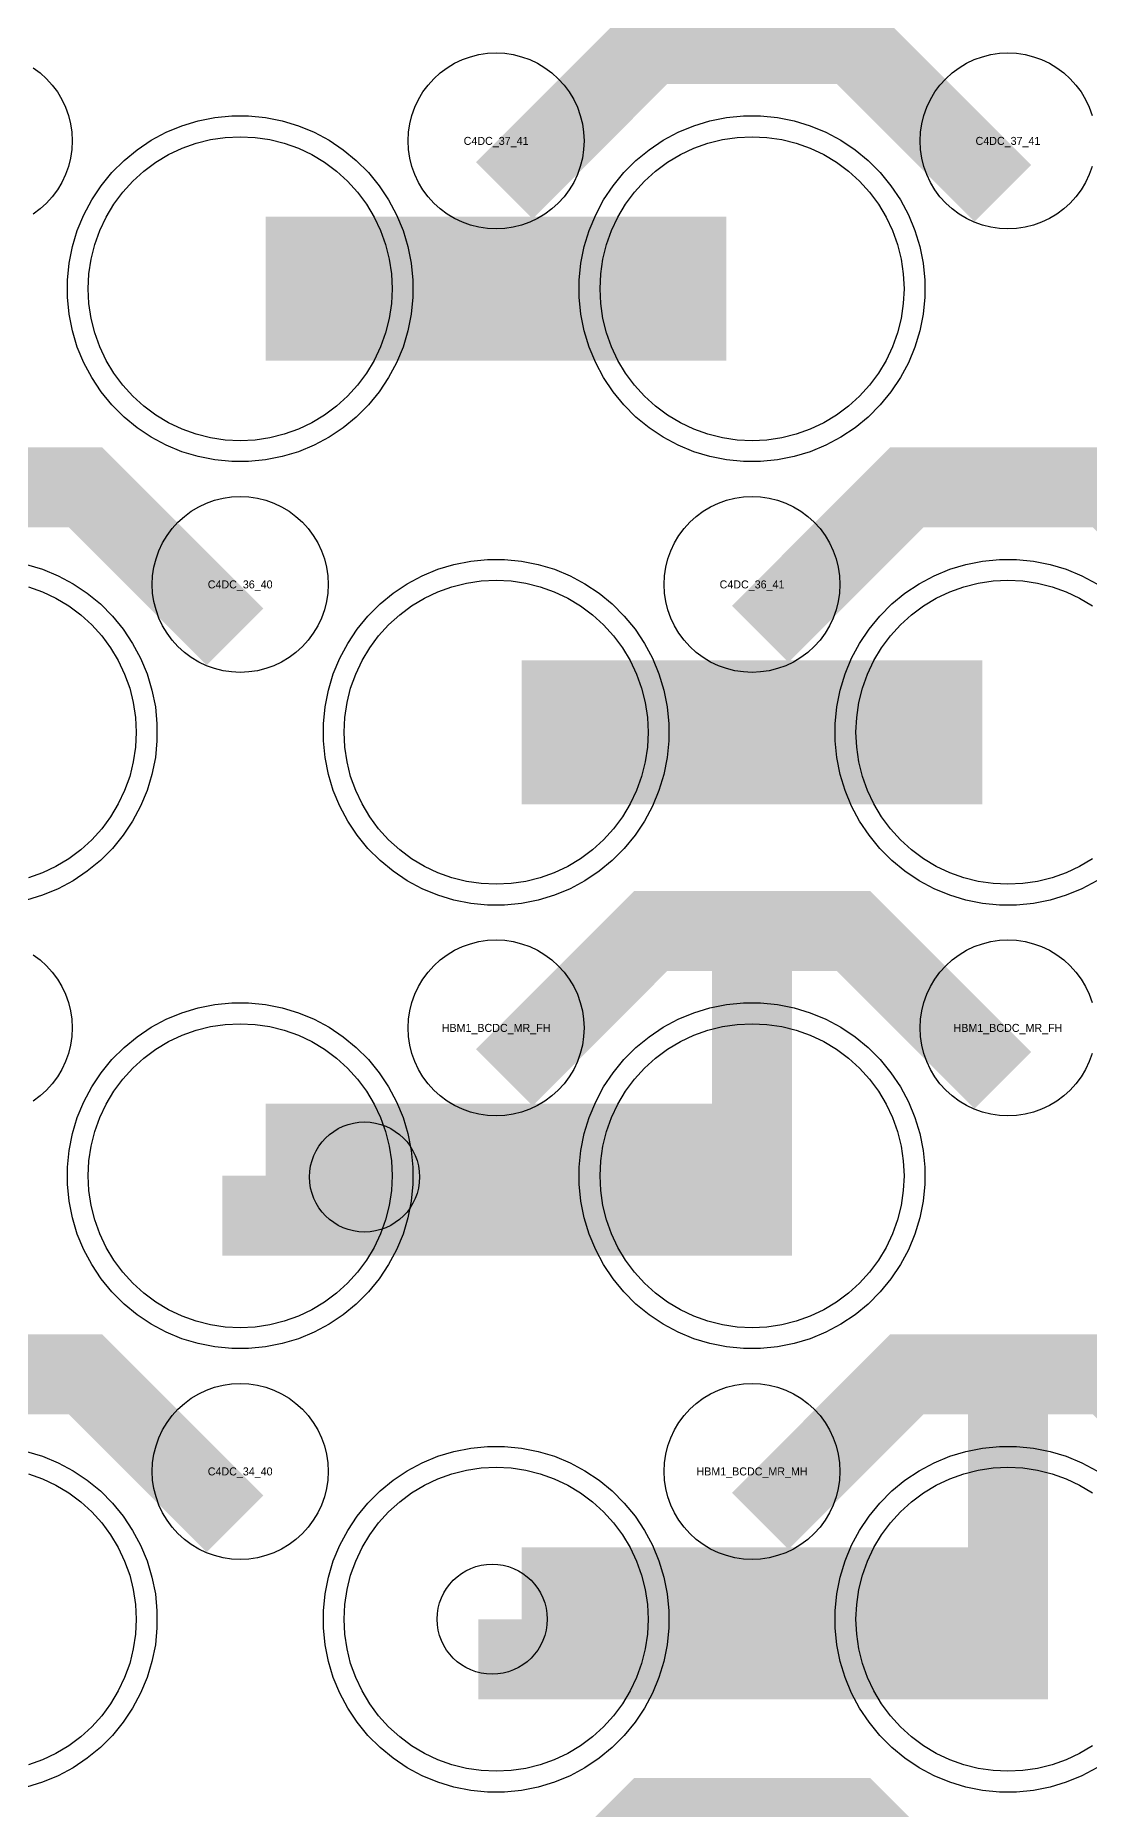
# Model space of a CAD drawing. Extents: x -11880 to 11880, y -14992 to 14992.
# Drawn here: x 976 to 1306, y -10188 to -9634 of the extents above; entities that cross this region are included whole.
import ezdxf
from ezdxf.enums import TextEntityAlignment as Align

# ---------------------------------------------------------------- set-up
doc = ezdxf.new("R2010")
doc.units = 0
doc.header["$MEASUREMENT"] = 0
for name, color, linetype in [('GDS_775_DT_237', 138, 'CONTINUOUS'), ('RDL1_FS', 34, 'CONTINUOUS'), ('RDL_BS', 160, 'CONTINUOUS')]:
    doc.layers.add(name, color=color, linetype=linetype)

msp = doc.modelspace()

# ---------------------------------------------------------------- linework, layer by layer
at = {"layer": 'RDL1_FS'}
for points in [[(1040, -9760.204), (1035.343, -9759.975), (1030.732, -9759.291), (1026.209, -9758.159), (1021.819, -9756.587), (1017.605, -9754.595), (1013.605, -9752.197), (1009.86, -9749.419), (1006.406, -9746.289), (1003.276, -9742.835), (1000.498, -9739.09), (998.1, -9735.09), (996.108, -9730.876), (994.536, -9726.486), (993.404, -9721.963), (992.72, -9717.352), (992.491, -9712.695), (992.72, -9708.038), (993.404, -9703.427), (994.536, -9698.904), (996.108, -9694.514), (998.1, -9690.3), (1000.498, -9686.3), (1003.276, -9682.555), (1006.406, -9679.101), (1009.86, -9675.971), (1013.605, -9673.193), (1017.605, -9670.795), (1021.819, -9668.803), (1026.209, -9667.231), (1030.732, -9666.099), (1035.343, -9665.415), (1040, -9665.186), (1044.657, -9665.415), (1049.268, -9666.099), (1053.791, -9667.231), (1058.181, -9668.803), (1062.395, -9670.795), (1066.395, -9673.193), (1070.14, -9675.971), (1073.594, -9679.101), (1076.724, -9682.555), (1079.502, -9686.3), (1081.9, -9690.3), (1083.892, -9694.514), (1085.464, -9698.904), (1086.596, -9703.427), (1087.28, -9708.038), (1087.509, -9712.695), (1087.28, -9717.352), (1086.596, -9721.963), (1085.464, -9726.486), (1083.892, -9730.876), (1081.9, -9735.09), (1079.502, -9739.09), (1076.724, -9742.835), (1073.594, -9746.289), (1070.14, -9749.419), (1066.395, -9752.197), (1062.395, -9754.595), (1058.181, -9756.587), (1053.791, -9758.159), (1049.268, -9759.291), (1044.657, -9759.975)], [(1200, -9760.204), (1195.343, -9759.975), (1190.732, -9759.291), (1186.209, -9758.159), (1181.819, -9756.587), (1177.605, -9754.595), (1173.605, -9752.197), (1169.86, -9749.419), (1166.406, -9746.289), (1163.276, -9742.835), (1160.498, -9739.09), (1158.1, -9735.09), (1156.108, -9730.876), (1154.536, -9726.486), (1153.404, -9721.963), (1152.72, -9717.352), (1152.491, -9712.695), (1152.72, -9708.038), (1153.404, -9703.427), (1154.536, -9698.904), (1156.108, -9694.514), (1158.1, -9690.3), (1160.498, -9686.3), (1163.276, -9682.555), (1166.406, -9679.101), (1169.86, -9675.971), (1173.605, -9673.193), (1177.605, -9670.795), (1181.819, -9668.803), (1186.209, -9667.231), (1190.732, -9666.099), (1195.343, -9665.415), (1200, -9665.186), (1204.657, -9665.415), (1209.268, -9666.099), (1213.791, -9667.231), (1218.181, -9668.803), (1222.395, -9670.795), (1226.395, -9673.193), (1230.14, -9675.971), (1233.594, -9679.101), (1236.724, -9682.555), (1239.502, -9686.3), (1241.9, -9690.3), (1243.892, -9694.514), (1245.464, -9698.904), (1246.596, -9703.427), (1247.28, -9708.038), (1247.509, -9712.695), (1247.28, -9717.352), (1246.596, -9721.963), (1245.464, -9726.486), (1243.892, -9730.876), (1241.9, -9735.09), (1239.502, -9739.09), (1236.724, -9742.835), (1233.594, -9746.289), (1230.14, -9749.419), (1226.395, -9752.197), (1222.395, -9754.595), (1218.181, -9756.587), (1213.791, -9758.159), (1209.268, -9759.291), (1204.657, -9759.975)], [(1120, -9898.769), (1115.343, -9898.54), (1110.732, -9897.856), (1106.209, -9896.724), (1101.819, -9895.152), (1097.605, -9893.16), (1093.605, -9890.762), (1089.86, -9887.984), (1086.406, -9884.854), (1083.276, -9881.4), (1080.498, -9877.655), (1078.1, -9873.655), (1076.108, -9869.441), (1074.536, -9865.051), (1073.404, -9860.528), (1072.72, -9855.917), (1072.491, -9851.26), (1072.72, -9846.603), (1073.404, -9841.992), (1074.536, -9837.469), (1076.108, -9833.079), (1078.1, -9828.865), (1080.498, -9824.865), (1083.276, -9821.12), (1086.406, -9817.666), (1089.86, -9814.536), (1093.605, -9811.758), (1097.605, -9809.36), (1101.819, -9807.368), (1106.209, -9805.796), (1110.732, -9804.664), (1115.343, -9803.98), (1120, -9803.751), (1124.657, -9803.98), (1129.268, -9804.664), (1133.791, -9805.796), (1138.181, -9807.368), (1142.395, -9809.36), (1146.395, -9811.758), (1150.14, -9814.536), (1153.594, -9817.666), (1156.724, -9821.12), (1159.502, -9824.865), (1161.9, -9828.865), (1163.892, -9833.079), (1165.464, -9837.469), (1166.596, -9841.992), (1167.28, -9846.603), (1167.509, -9851.26), (1167.28, -9855.917), (1166.596, -9860.528), (1165.464, -9865.051), (1163.892, -9869.441), (1161.9, -9873.655), (1159.502, -9877.655), (1156.724, -9881.4), (1153.594, -9884.854), (1150.14, -9887.984), (1146.395, -9890.762), (1142.395, -9893.16), (1138.181, -9895.152), (1133.791, -9896.724), (1129.268, -9897.856), (1124.657, -9898.54)], [(1040, -10037.329), (1035.343, -10037.1), (1030.732, -10036.416), (1026.209, -10035.284), (1021.819, -10033.712), (1017.605, -10031.72), (1013.605, -10029.322), (1009.86, -10026.544), (1006.406, -10023.414), (1003.276, -10019.96), (1000.498, -10016.215), (998.1, -10012.215), (996.108, -10008.001), (994.536, -10003.611), (993.404, -9999.088), (992.72, -9994.477), (992.491, -9989.82), (992.72, -9985.163), (993.404, -9980.552), (994.536, -9976.029), (996.108, -9971.639), (998.1, -9967.425), (1000.498, -9963.425), (1003.276, -9959.68), (1006.406, -9956.226), (1009.86, -9953.096), (1013.605, -9950.318), (1017.605, -9947.92), (1021.819, -9945.928), (1026.209, -9944.356), (1030.732, -9943.224), (1035.343, -9942.54), (1040, -9942.311), (1044.657, -9942.54), (1049.268, -9943.224), (1053.791, -9944.356), (1058.181, -9945.928), (1062.395, -9947.92), (1066.395, -9950.318), (1070.14, -9953.096), (1073.594, -9956.226), (1076.724, -9959.68), (1079.502, -9963.425), (1081.9, -9967.425), (1083.892, -9971.639), (1085.464, -9976.029), (1086.596, -9980.552), (1087.28, -9985.163), (1087.509, -9989.82), (1087.28, -9994.477), (1086.596, -9999.088), (1085.464, -10003.611), (1083.892, -10008.001), (1081.9, -10012.215), (1079.502, -10016.215), (1076.724, -10019.96), (1073.594, -10023.414), (1070.14, -10026.544), (1066.395, -10029.322), (1062.395, -10031.72), (1058.181, -10033.712), (1053.791, -10035.284), (1049.268, -10036.416), (1044.657, -10037.1)], [(1200, -10037.329), (1195.343, -10037.1), (1190.732, -10036.416), (1186.209, -10035.284), (1181.819, -10033.712), (1177.605, -10031.72), (1173.605, -10029.322), (1169.86, -10026.544), (1166.406, -10023.414), (1163.276, -10019.96), (1160.498, -10016.215), (1158.1, -10012.215), (1156.108, -10008.001), (1154.536, -10003.611), (1153.404, -9999.088), (1152.72, -9994.477), (1152.491, -9989.82), (1152.72, -9985.163), (1153.404, -9980.552), (1154.536, -9976.029), (1156.108, -9971.639), (1158.1, -9967.425), (1160.498, -9963.425), (1163.276, -9959.68), (1166.406, -9956.226), (1169.86, -9953.096), (1173.605, -9950.318), (1177.605, -9947.92), (1181.819, -9945.928), (1186.209, -9944.356), (1190.732, -9943.224), (1195.343, -9942.54), (1200, -9942.311), (1204.657, -9942.54), (1209.268, -9943.224), (1213.791, -9944.356), (1218.181, -9945.928), (1222.395, -9947.92), (1226.395, -9950.318), (1230.14, -9953.096), (1233.594, -9956.226), (1236.724, -9959.68), (1239.502, -9963.425), (1241.9, -9967.425), (1243.892, -9971.639), (1245.464, -9976.029), (1246.596, -9980.552), (1247.28, -9985.163), (1247.509, -9989.82), (1247.28, -9994.477), (1246.596, -9999.088), (1245.464, -10003.611), (1243.892, -10008.001), (1241.9, -10012.215), (1239.502, -10016.215), (1236.724, -10019.96), (1233.594, -10023.414), (1230.14, -10026.544), (1226.395, -10029.322), (1222.395, -10031.72), (1218.181, -10033.712), (1213.791, -10035.284), (1209.268, -10036.416), (1204.657, -10037.1)], [(1120, -10175.894), (1115.343, -10175.665), (1110.732, -10174.981), (1106.209, -10173.849), (1101.819, -10172.277), (1097.605, -10170.285), (1093.605, -10167.887), (1089.86, -10165.109), (1086.406, -10161.979), (1083.276, -10158.525), (1080.498, -10154.78), (1078.1, -10150.78), (1076.108, -10146.566), (1074.536, -10142.176), (1073.404, -10137.653), (1072.72, -10133.042), (1072.491, -10128.385), (1072.72, -10123.728), (1073.404, -10119.117), (1074.536, -10114.594), (1076.108, -10110.204), (1078.1, -10105.99), (1080.498, -10101.99), (1083.276, -10098.245), (1086.406, -10094.791), (1089.86, -10091.661), (1093.605, -10088.883), (1097.605, -10086.485), (1101.819, -10084.493), (1106.209, -10082.921), (1110.732, -10081.789), (1115.343, -10081.105), (1120, -10080.876), (1124.657, -10081.105), (1129.268, -10081.789), (1133.791, -10082.921), (1138.181, -10084.493), (1142.395, -10086.485), (1146.395, -10088.883), (1150.14, -10091.661), (1153.594, -10094.791), (1156.724, -10098.245), (1159.502, -10101.99), (1161.9, -10105.99), (1163.892, -10110.204), (1165.464, -10114.594), (1166.596, -10119.117), (1167.28, -10123.728), (1167.509, -10128.385), (1167.28, -10133.042), (1166.596, -10137.653), (1165.464, -10142.176), (1163.892, -10146.566), (1161.9, -10150.78), (1159.502, -10154.78), (1156.724, -10158.525), (1153.594, -10161.979), (1150.14, -10165.109), (1146.395, -10167.887), (1142.395, -10170.285), (1138.181, -10172.277), (1133.791, -10173.849), (1129.268, -10174.981), (1124.657, -10175.665)]]:
    msp.add_lwpolyline(points, close=True, dxfattribs=at)
for points in [[(1048.002, -9712.695, 45, 45, 0), (1120.002, -9712.695, 45, 45, 0)], [(1120.002, -9712.695, 45, 45, 0), (1192.002, -9712.695, 45, 45, 0)], [(1128.002, -9851.26, 45, 45, 0), (1200.002, -9851.26, 45, 45, 0)], [(1200.002, -9851.26, 45, 45, 0), (1272.002, -9851.26, 45, 45, 0)], [(1048.002, -9989.82, 45, 45, 0), (1120.002, -9989.82, 45, 45, 0)], [(1120.002, -9989.82, 45, 45, 0), (1192.002, -9989.82, 45, 45, 0)], [(1128.002, -10128.385, 45, 45, 0), (1200.002, -10128.385, 45, 45, 0)], [(1200.002, -10128.385, 45, 45, 0), (1272.002, -10128.385, 45, 45, 0)]]:
    msp.add_lwpolyline(points, format="xyseb", dxfattribs=at)
for points in [[(1306.395, -9890.762), (1302.395, -9893.16), (1298.181, -9895.152), (1293.791, -9896.724), (1289.268, -9897.856), (1284.657, -9898.54), (1280, -9898.769), (1275.343, -9898.54), (1270.732, -9897.856), (1266.209, -9896.724), (1261.819, -9895.152), (1257.605, -9893.16), (1253.605, -9890.762), (1249.86, -9887.984), (1246.406, -9884.854), (1243.276, -9881.4), (1240.498, -9877.655), (1238.1, -9873.655), (1236.108, -9869.441), (1234.536, -9865.051), (1233.404, -9860.528), (1232.72, -9855.917), (1232.491, -9851.26), (1232.72, -9846.603), (1233.404, -9841.992), (1234.536, -9837.469), (1236.108, -9833.079), (1238.1, -9828.865), (1240.498, -9824.865), (1243.276, -9821.12), (1246.406, -9817.666), (1249.86, -9814.536), (1253.605, -9811.758), (1257.605, -9809.36), (1261.819, -9807.368), (1266.209, -9805.796), (1270.732, -9804.664), (1275.343, -9803.98), (1280, -9803.751), (1284.657, -9803.98), (1289.268, -9804.664), (1293.791, -9805.796), (1298.181, -9807.368), (1302.395, -9809.36), (1306.395, -9811.758)], [(973.791, -9805.796), (978.181, -9807.368), (982.395, -9809.36), (986.395, -9811.758), (990.14, -9814.536), (993.594, -9817.666), (996.724, -9821.12), (999.502, -9824.865), (1001.9, -9828.865), (1003.892, -9833.079), (1005.464, -9837.469), (1006.596, -9841.992), (1007.28, -9846.603), (1007.509, -9851.26), (1007.28, -9855.917), (1006.596, -9860.528), (1005.464, -9865.051), (1003.892, -9869.441), (1001.9, -9873.655), (999.502, -9877.655), (996.724, -9881.4), (993.594, -9884.854), (990.14, -9887.984), (986.395, -9890.762), (982.395, -9893.16), (978.181, -9895.152), (973.791, -9896.724)], [(1306.395, -10167.887), (1302.395, -10170.285), (1298.181, -10172.277), (1293.791, -10173.849), (1289.268, -10174.981), (1284.657, -10175.665), (1280, -10175.894), (1275.343, -10175.665), (1270.732, -10174.981), (1266.209, -10173.849), (1261.819, -10172.277), (1257.605, -10170.285), (1253.605, -10167.887), (1249.86, -10165.109), (1246.406, -10161.979), (1243.276, -10158.525), (1240.498, -10154.78), (1238.1, -10150.78), (1236.108, -10146.566), (1234.536, -10142.176), (1233.404, -10137.653), (1232.72, -10133.042), (1232.491, -10128.385), (1232.72, -10123.728), (1233.404, -10119.117), (1234.536, -10114.594), (1236.108, -10110.204), (1238.1, -10105.99), (1240.498, -10101.99), (1243.276, -10098.245), (1246.406, -10094.791), (1249.86, -10091.661), (1253.605, -10088.883), (1257.605, -10086.485), (1261.819, -10084.493), (1266.209, -10082.921), (1270.732, -10081.789), (1275.343, -10081.105), (1280, -10080.876), (1284.657, -10081.105), (1289.268, -10081.789), (1293.791, -10082.921), (1298.181, -10084.493), (1302.395, -10086.485), (1306.395, -10088.883)], [(973.791, -10082.921), (978.181, -10084.493), (982.395, -10086.485), (986.395, -10088.883), (990.14, -10091.661), (993.594, -10094.791), (996.724, -10098.245), (999.502, -10101.99), (1001.9, -10105.99), (1003.892, -10110.204), (1005.464, -10114.594), (1006.596, -10119.117), (1007.28, -10123.728), (1007.509, -10128.385), (1007.28, -10133.042), (1006.596, -10137.653), (1005.464, -10142.176), (1003.892, -10146.566), (1001.9, -10150.78), (999.502, -10154.78), (996.724, -10158.525), (993.594, -10161.979), (990.14, -10165.109), (986.395, -10167.887), (982.395, -10170.285), (978.181, -10172.277), (973.791, -10173.849)]]:
    msp.add_lwpolyline(points, dxfattribs=at)
for centre in [(1078.88, -9990.208), (1118.761, -10128.373)]:
    msp.add_circle(centre, 17.2, dxfattribs=at)
at = {"layer": 'RDL_BS'}
for points in [[(1122.562, -9682.009, 25, 25, 0), (1168.377, -9636.194, 25, 25, 0), (1201.93, -9636.194, 25, 25, 0)], [(1278.401, -9682.908, 25, 25, 0), (1231.687, -9636.194, 25, 25, 0), (1201.929, -9636.194, 25, 25, 0)], [(1038.401, -9821.473, 25, 25, 0), (991.687, -9774.759, 25, 25, 0), (961.929, -9774.759, 25, 25, 0)], [(1202.562, -9820.574, 25, 25, 0), (1248.377, -9774.759, 25, 25, 0), (1281.93, -9774.759, 25, 25, 0)], [(1358.401, -9821.473, 25, 25, 0), (1311.687, -9774.759, 25, 25, 0), (1281.929, -9774.759, 25, 25, 0)], [(1200, -10014.82, 25, 25, 0), (1200, -9900.819, 25, 25, 0)], [(1122.562, -9959.134, 25, 25, 0), (1168.377, -9913.319, 25, 25, 0), (1201.93, -9913.319, 25, 25, 0)], [(1278.401, -9960.033, 25, 25, 0), (1231.687, -9913.319, 25, 25, 0), (1201.929, -9913.319, 25, 25, 0)], [(1034.397, -10002.32, 25, 25, 0), (1212.5, -10002.32, 25, 25, 0)], [(1280, -10153.385, 25, 25, 0), (1280, -10039.384, 25, 25, 0)], [(1038.401, -10098.598, 25, 25, 0), (991.687, -10051.884, 25, 25, 0), (961.929, -10051.884, 25, 25, 0)], [(1202.562, -10097.699, 25, 25, 0), (1248.377, -10051.884, 25, 25, 0), (1281.93, -10051.884, 25, 25, 0)], [(1358.401, -10098.598, 25, 25, 0), (1311.687, -10051.884, 25, 25, 0), (1281.929, -10051.884, 25, 25, 0)], [(1114.397, -10140.885, 25, 25, 0), (1292.5, -10140.885, 25, 25, 0)], [(1122.562, -10236.264, 25, 25, 0), (1168.377, -10190.449, 25, 25, 0), (1201.93, -10190.449, 25, 25, 0)], [(1278.401, -10237.163, 25, 25, 0), (1231.687, -10190.449, 25, 25, 0), (1201.929, -10190.449, 25, 25, 0)]]:
    msp.add_lwpolyline(points, format="xyseb", dxfattribs=at)
for points in [[(975.28, -9643.65), (977.443, -9645.253), (979.442, -9647.065), (981.254, -9649.064), (982.857, -9651.227), (984.25, -9653.551), (985.402, -9655.988), (986.309, -9658.523), (986.966, -9661.142), (987.362, -9663.814), (987.494, -9666.507), (987.362, -9669.2), (986.966, -9671.872), (986.309, -9674.491), (985.402, -9677.026), (984.25, -9679.463), (982.857, -9681.787), (981.254, -9683.95), (979.442, -9685.949), (977.443, -9687.761), (975.28, -9689.364)], [(1306.309, -9674.491), (1305.402, -9677.026), (1304.25, -9679.463), (1302.857, -9681.787), (1301.254, -9683.95), (1299.442, -9685.949), (1297.443, -9687.761), (1295.28, -9689.364), (1292.956, -9690.757), (1290.519, -9691.909), (1287.984, -9692.816), (1285.365, -9693.473), (1282.693, -9693.869), (1280, -9694.001), (1277.307, -9693.869), (1274.635, -9693.473), (1272.016, -9692.816), (1269.481, -9691.909), (1267.044, -9690.757), (1264.72, -9689.364), (1262.557, -9687.761), (1260.558, -9685.949), (1258.746, -9683.95), (1257.143, -9681.787), (1255.75, -9679.463), (1254.598, -9677.026), (1253.691, -9674.491), (1253.034, -9671.872), (1252.638, -9669.2), (1252.506, -9666.507), (1252.638, -9663.814), (1253.034, -9661.142), (1253.691, -9658.523), (1254.598, -9655.988), (1255.75, -9653.551), (1257.143, -9651.227), (1258.746, -9649.064), (1260.558, -9647.065), (1262.557, -9645.253), (1264.72, -9643.65), (1267.044, -9642.257), (1269.481, -9641.105), (1272.016, -9640.198), (1274.635, -9639.541), (1277.307, -9639.145), (1280, -9639.013), (1282.693, -9639.145), (1285.365, -9639.541), (1287.984, -9640.198), (1290.519, -9641.105), (1292.956, -9642.257), (1295.28, -9643.65), (1297.443, -9645.253), (1299.442, -9647.065), (1301.254, -9649.064), (1302.857, -9651.227), (1304.25, -9653.551), (1305.402, -9655.988), (1306.309, -9658.523)], [(973.165, -9798.823), (978.205, -9800.354), (983.115, -9802.385), (987.777, -9804.877), (992.191, -9807.824), (996.292, -9811.186), (1000.074, -9814.968), (1003.436, -9819.069), (1006.383, -9823.483), (1008.875, -9828.145), (1010.906, -9833.055), (1012.437, -9838.095), (1013.483, -9843.322), (1014, -9848.616), (1014, -9853.904), (1013.483, -9859.198), (1012.437, -9864.425), (1010.906, -9869.465), (1008.875, -9874.375), (1006.383, -9879.037), (1003.436, -9883.451), (1000.074, -9887.552), (996.292, -9891.334), (992.191, -9894.696), (987.777, -9897.643), (983.115, -9900.135), (978.205, -9902.166), (973.165, -9903.697)], [(1307.777, -9897.643), (1303.115, -9900.135), (1298.205, -9902.166), (1293.165, -9903.697), (1287.938, -9904.743), (1282.644, -9905.26), (1277.356, -9905.26), (1272.062, -9904.743), (1266.835, -9903.697), (1261.795, -9902.166), (1256.885, -9900.135), (1252.223, -9897.643), (1247.809, -9894.696), (1243.708, -9891.334), (1239.926, -9887.552), (1236.564, -9883.451), (1233.617, -9879.037), (1231.125, -9874.375), (1229.094, -9869.465), (1227.563, -9864.425), (1226.517, -9859.198), (1226, -9853.904), (1226, -9848.616), (1226.517, -9843.322), (1227.563, -9838.095), (1229.094, -9833.055), (1231.125, -9828.145), (1233.617, -9823.483), (1236.564, -9819.069), (1239.926, -9814.968), (1243.708, -9811.186), (1247.809, -9807.824), (1252.223, -9804.877), (1256.885, -9802.385), (1261.795, -9800.354), (1266.835, -9798.823), (1272.062, -9797.777), (1277.356, -9797.26), (1282.644, -9797.26), (1287.938, -9797.777), (1293.165, -9798.823), (1298.205, -9800.354), (1303.115, -9802.385), (1307.777, -9804.877)], [(975.28, -9920.775), (977.443, -9922.378), (979.442, -9924.19), (981.254, -9926.189), (982.857, -9928.352), (984.25, -9930.676), (985.402, -9933.113), (986.309, -9935.648), (986.966, -9938.267), (987.362, -9940.939), (987.494, -9943.632), (987.362, -9946.325), (986.966, -9948.997), (986.309, -9951.616), (985.402, -9954.151), (984.25, -9956.588), (982.857, -9958.912), (981.254, -9961.075), (979.442, -9963.074), (977.443, -9964.886), (975.28, -9966.489)], [(1306.309, -9951.616), (1305.402, -9954.151), (1304.25, -9956.588), (1302.857, -9958.912), (1301.254, -9961.075), (1299.442, -9963.074), (1297.443, -9964.886), (1295.28, -9966.489), (1292.956, -9967.882), (1290.519, -9969.034), (1287.984, -9969.941), (1285.365, -9970.598), (1282.693, -9970.994), (1280, -9971.126), (1277.307, -9970.994), (1274.635, -9970.598), (1272.016, -9969.941), (1269.481, -9969.034), (1267.044, -9967.882), (1264.72, -9966.489), (1262.557, -9964.886), (1260.558, -9963.074), (1258.746, -9961.075), (1257.143, -9958.912), (1255.75, -9956.588), (1254.598, -9954.151), (1253.691, -9951.616), (1253.034, -9948.997), (1252.638, -9946.325), (1252.506, -9943.632), (1252.638, -9940.939), (1253.034, -9938.267), (1253.691, -9935.648), (1254.598, -9933.113), (1255.75, -9930.676), (1257.143, -9928.352), (1258.746, -9926.189), (1260.558, -9924.19), (1262.557, -9922.378), (1264.72, -9920.775), (1267.044, -9919.382), (1269.481, -9918.23), (1272.016, -9917.323), (1274.635, -9916.666), (1277.307, -9916.27), (1280, -9916.138), (1282.693, -9916.27), (1285.365, -9916.666), (1287.984, -9917.323), (1290.519, -9918.23), (1292.956, -9919.382), (1295.28, -9920.775), (1297.443, -9922.378), (1299.442, -9924.19), (1301.254, -9926.189), (1302.857, -9928.352), (1304.25, -9930.676), (1305.402, -9933.113), (1306.309, -9935.648)], [(973.165, -10075.948), (978.205, -10077.479), (983.115, -10079.51), (987.777, -10082.002), (992.191, -10084.949), (996.292, -10088.311), (1000.074, -10092.093), (1003.436, -10096.194), (1006.383, -10100.608), (1008.875, -10105.27), (1010.906, -10110.18), (1012.437, -10115.22), (1013.483, -10120.447), (1014, -10125.741), (1014, -10131.029), (1013.483, -10136.323), (1012.437, -10141.55), (1010.906, -10146.59), (1008.875, -10151.5), (1006.383, -10156.162), (1003.436, -10160.576), (1000.074, -10164.677), (996.292, -10168.459), (992.191, -10171.821), (987.777, -10174.768), (983.115, -10177.26), (978.205, -10179.291), (973.165, -10180.822)], [(1307.777, -10174.768), (1303.115, -10177.26), (1298.205, -10179.291), (1293.165, -10180.822), (1287.938, -10181.868), (1282.644, -10182.385), (1277.356, -10182.385), (1272.062, -10181.868), (1266.835, -10180.822), (1261.795, -10179.291), (1256.885, -10177.26), (1252.223, -10174.768), (1247.809, -10171.821), (1243.708, -10168.459), (1239.926, -10164.677), (1236.564, -10160.576), (1233.617, -10156.162), (1231.125, -10151.5), (1229.094, -10146.59), (1227.563, -10141.55), (1226.517, -10136.323), (1226, -10131.029), (1226, -10125.741), (1226.517, -10120.447), (1227.563, -10115.22), (1229.094, -10110.18), (1231.125, -10105.27), (1233.617, -10100.608), (1236.564, -10096.194), (1239.926, -10092.093), (1243.708, -10088.311), (1247.809, -10084.949), (1252.223, -10082.002), (1256.885, -10079.51), (1261.795, -10077.479), (1266.835, -10075.948), (1272.062, -10074.902), (1277.356, -10074.385), (1282.644, -10074.385), (1287.938, -10074.902), (1293.165, -10075.948), (1298.205, -10077.479), (1303.115, -10079.51), (1307.777, -10082.002)]]:
    msp.add_lwpolyline(points, dxfattribs=at)
for points in [[(1120, -9694.001), (1117.307, -9693.869), (1114.635, -9693.473), (1112.016, -9692.816), (1109.481, -9691.909), (1107.044, -9690.757), (1104.72, -9689.364), (1102.557, -9687.761), (1100.558, -9685.949), (1098.746, -9683.95), (1097.143, -9681.787), (1095.75, -9679.463), (1094.598, -9677.026), (1093.691, -9674.491), (1093.034, -9671.872), (1092.638, -9669.2), (1092.506, -9666.507), (1092.638, -9663.814), (1093.034, -9661.142), (1093.691, -9658.523), (1094.598, -9655.988), (1095.75, -9653.551), (1097.143, -9651.227), (1098.746, -9649.064), (1100.558, -9647.065), (1102.557, -9645.253), (1104.72, -9643.65), (1107.044, -9642.257), (1109.481, -9641.105), (1112.016, -9640.198), (1114.635, -9639.541), (1117.307, -9639.145), (1120, -9639.013), (1122.693, -9639.145), (1125.365, -9639.541), (1127.984, -9640.198), (1130.519, -9641.105), (1132.956, -9642.257), (1135.28, -9643.65), (1137.443, -9645.253), (1139.442, -9647.065), (1141.254, -9649.064), (1142.857, -9651.227), (1144.25, -9653.551), (1145.402, -9655.988), (1146.309, -9658.523), (1146.966, -9661.142), (1147.362, -9663.814), (1147.494, -9666.507), (1147.362, -9669.2), (1146.966, -9671.872), (1146.309, -9674.491), (1145.402, -9677.026), (1144.25, -9679.463), (1142.857, -9681.787), (1141.254, -9683.95), (1139.442, -9685.949), (1137.443, -9687.761), (1135.28, -9689.364), (1132.956, -9690.757), (1130.519, -9691.909), (1127.984, -9692.816), (1125.365, -9693.473), (1122.693, -9693.869)], [(1037.356, -9766.695), (1032.062, -9766.178), (1026.835, -9765.132), (1021.795, -9763.601), (1016.885, -9761.57), (1012.223, -9759.078), (1007.809, -9756.131), (1003.708, -9752.769), (999.926, -9748.987), (996.564, -9744.886), (993.617, -9740.472), (991.125, -9735.81), (989.094, -9730.9), (987.563, -9725.86), (986.517, -9720.633), (986, -9715.339), (986, -9710.051), (986.517, -9704.757), (987.563, -9699.53), (989.094, -9694.49), (991.125, -9689.58), (993.617, -9684.918), (996.564, -9680.504), (999.926, -9676.403), (1003.708, -9672.621), (1007.809, -9669.259), (1012.223, -9666.312), (1016.885, -9663.82), (1021.795, -9661.789), (1026.835, -9660.258), (1032.062, -9659.212), (1037.356, -9658.695), (1042.644, -9658.695), (1047.938, -9659.212), (1053.165, -9660.258), (1058.205, -9661.789), (1063.115, -9663.82), (1067.777, -9666.312), (1072.191, -9669.259), (1076.292, -9672.621), (1080.074, -9676.403), (1083.436, -9680.504), (1086.383, -9684.918), (1088.875, -9689.58), (1090.906, -9694.49), (1092.437, -9699.53), (1093.483, -9704.757), (1094, -9710.051), (1094, -9715.339), (1093.483, -9720.633), (1092.437, -9725.86), (1090.906, -9730.9), (1088.875, -9735.81), (1086.383, -9740.472), (1083.436, -9744.886), (1080.074, -9748.987), (1076.292, -9752.769), (1072.191, -9756.131), (1067.777, -9759.078), (1063.115, -9761.57), (1058.205, -9763.601), (1053.165, -9765.132), (1047.938, -9766.178), (1042.644, -9766.695)], [(1197.356, -9766.695), (1192.062, -9766.178), (1186.835, -9765.132), (1181.795, -9763.601), (1176.885, -9761.57), (1172.223, -9759.078), (1167.809, -9756.131), (1163.708, -9752.769), (1159.926, -9748.987), (1156.564, -9744.886), (1153.617, -9740.472), (1151.125, -9735.81), (1149.094, -9730.9), (1147.563, -9725.86), (1146.517, -9720.633), (1146, -9715.339), (1146, -9710.051), (1146.517, -9704.757), (1147.563, -9699.53), (1149.094, -9694.49), (1151.125, -9689.58), (1153.617, -9684.918), (1156.564, -9680.504), (1159.926, -9676.403), (1163.708, -9672.621), (1167.809, -9669.259), (1172.223, -9666.312), (1176.885, -9663.82), (1181.795, -9661.789), (1186.835, -9660.258), (1192.062, -9659.212), (1197.356, -9658.695), (1202.644, -9658.695), (1207.938, -9659.212), (1213.165, -9660.258), (1218.205, -9661.789), (1223.115, -9663.82), (1227.777, -9666.312), (1232.191, -9669.259), (1236.292, -9672.621), (1240.074, -9676.403), (1243.436, -9680.504), (1246.383, -9684.918), (1248.875, -9689.58), (1250.906, -9694.49), (1252.437, -9699.53), (1253.483, -9704.757), (1254, -9710.051), (1254, -9715.339), (1253.483, -9720.633), (1252.437, -9725.86), (1250.906, -9730.9), (1248.875, -9735.81), (1246.383, -9740.472), (1243.436, -9744.886), (1240.074, -9748.987), (1236.292, -9752.769), (1232.191, -9756.131), (1227.777, -9759.078), (1223.115, -9761.57), (1218.205, -9763.601), (1213.165, -9765.132), (1207.938, -9766.178), (1202.644, -9766.695)], [(1040, -9832.566), (1037.307, -9832.434), (1034.635, -9832.038), (1032.016, -9831.381), (1029.481, -9830.474), (1027.044, -9829.322), (1024.72, -9827.929), (1022.557, -9826.326), (1020.558, -9824.514), (1018.746, -9822.515), (1017.143, -9820.352), (1015.75, -9818.028), (1014.598, -9815.591), (1013.691, -9813.056), (1013.034, -9810.437), (1012.638, -9807.765), (1012.506, -9805.072), (1012.638, -9802.379), (1013.034, -9799.707), (1013.691, -9797.088), (1014.598, -9794.553), (1015.75, -9792.116), (1017.143, -9789.792), (1018.746, -9787.629), (1020.558, -9785.63), (1022.557, -9783.818), (1024.72, -9782.215), (1027.044, -9780.822), (1029.481, -9779.67), (1032.016, -9778.763), (1034.635, -9778.106), (1037.307, -9777.71), (1040, -9777.578), (1042.693, -9777.71), (1045.365, -9778.106), (1047.984, -9778.763), (1050.519, -9779.67), (1052.956, -9780.822), (1055.28, -9782.215), (1057.443, -9783.818), (1059.442, -9785.63), (1061.254, -9787.629), (1062.857, -9789.792), (1064.25, -9792.116), (1065.402, -9794.553), (1066.309, -9797.088), (1066.966, -9799.707), (1067.362, -9802.379), (1067.494, -9805.072), (1067.362, -9807.765), (1066.966, -9810.437), (1066.309, -9813.056), (1065.402, -9815.591), (1064.25, -9818.028), (1062.857, -9820.352), (1061.254, -9822.515), (1059.442, -9824.514), (1057.443, -9826.326), (1055.28, -9827.929), (1052.956, -9829.322), (1050.519, -9830.474), (1047.984, -9831.381), (1045.365, -9832.038), (1042.693, -9832.434)], [(1200, -9832.566), (1197.307, -9832.434), (1194.635, -9832.038), (1192.016, -9831.381), (1189.481, -9830.474), (1187.044, -9829.322), (1184.72, -9827.929), (1182.557, -9826.326), (1180.558, -9824.514), (1178.746, -9822.515), (1177.143, -9820.352), (1175.75, -9818.028), (1174.598, -9815.591), (1173.691, -9813.056), (1173.034, -9810.437), (1172.638, -9807.765), (1172.506, -9805.072), (1172.638, -9802.379), (1173.034, -9799.707), (1173.691, -9797.088), (1174.598, -9794.553), (1175.75, -9792.116), (1177.143, -9789.792), (1178.746, -9787.629), (1180.558, -9785.63), (1182.557, -9783.818), (1184.72, -9782.215), (1187.044, -9780.822), (1189.481, -9779.67), (1192.016, -9778.763), (1194.635, -9778.106), (1197.307, -9777.71), (1200, -9777.578), (1202.693, -9777.71), (1205.365, -9778.106), (1207.984, -9778.763), (1210.519, -9779.67), (1212.956, -9780.822), (1215.28, -9782.215), (1217.443, -9783.818), (1219.442, -9785.63), (1221.254, -9787.629), (1222.857, -9789.792), (1224.25, -9792.116), (1225.402, -9794.553), (1226.309, -9797.088), (1226.966, -9799.707), (1227.362, -9802.379), (1227.494, -9805.072), (1227.362, -9807.765), (1226.966, -9810.437), (1226.309, -9813.056), (1225.402, -9815.591), (1224.25, -9818.028), (1222.857, -9820.352), (1221.254, -9822.515), (1219.442, -9824.514), (1217.443, -9826.326), (1215.28, -9827.929), (1212.956, -9829.322), (1210.519, -9830.474), (1207.984, -9831.381), (1205.365, -9832.038), (1202.693, -9832.434)], [(1117.356, -9905.26), (1112.062, -9904.743), (1106.835, -9903.697), (1101.795, -9902.166), (1096.885, -9900.135), (1092.223, -9897.643), (1087.809, -9894.696), (1083.708, -9891.334), (1079.926, -9887.552), (1076.564, -9883.451), (1073.617, -9879.037), (1071.125, -9874.375), (1069.094, -9869.465), (1067.563, -9864.425), (1066.517, -9859.198), (1066, -9853.904), (1066, -9848.616), (1066.517, -9843.322), (1067.563, -9838.095), (1069.094, -9833.055), (1071.125, -9828.145), (1073.617, -9823.483), (1076.564, -9819.069), (1079.926, -9814.968), (1083.708, -9811.186), (1087.809, -9807.824), (1092.223, -9804.877), (1096.885, -9802.385), (1101.795, -9800.354), (1106.835, -9798.823), (1112.062, -9797.777), (1117.356, -9797.26), (1122.644, -9797.26), (1127.938, -9797.777), (1133.165, -9798.823), (1138.205, -9800.354), (1143.115, -9802.385), (1147.777, -9804.877), (1152.191, -9807.824), (1156.292, -9811.186), (1160.074, -9814.968), (1163.436, -9819.069), (1166.383, -9823.483), (1168.875, -9828.145), (1170.906, -9833.055), (1172.437, -9838.095), (1173.483, -9843.322), (1174, -9848.616), (1174, -9853.904), (1173.483, -9859.198), (1172.437, -9864.425), (1170.906, -9869.465), (1168.875, -9874.375), (1166.383, -9879.037), (1163.436, -9883.451), (1160.074, -9887.552), (1156.292, -9891.334), (1152.191, -9894.696), (1147.777, -9897.643), (1143.115, -9900.135), (1138.205, -9902.166), (1133.165, -9903.697), (1127.938, -9904.743), (1122.644, -9905.26)], [(1120, -9971.126), (1117.307, -9970.994), (1114.635, -9970.598), (1112.016, -9969.941), (1109.481, -9969.034), (1107.044, -9967.882), (1104.72, -9966.489), (1102.557, -9964.886), (1100.558, -9963.074), (1098.746, -9961.075), (1097.143, -9958.912), (1095.75, -9956.588), (1094.598, -9954.151), (1093.691, -9951.616), (1093.034, -9948.997), (1092.638, -9946.325), (1092.506, -9943.632), (1092.638, -9940.939), (1093.034, -9938.267), (1093.691, -9935.648), (1094.598, -9933.113), (1095.75, -9930.676), (1097.143, -9928.352), (1098.746, -9926.189), (1100.558, -9924.19), (1102.557, -9922.378), (1104.72, -9920.775), (1107.044, -9919.382), (1109.481, -9918.23), (1112.016, -9917.323), (1114.635, -9916.666), (1117.307, -9916.27), (1120, -9916.138), (1122.693, -9916.27), (1125.365, -9916.666), (1127.984, -9917.323), (1130.519, -9918.23), (1132.956, -9919.382), (1135.28, -9920.775), (1137.443, -9922.378), (1139.442, -9924.19), (1141.254, -9926.189), (1142.857, -9928.352), (1144.25, -9930.676), (1145.402, -9933.113), (1146.309, -9935.648), (1146.966, -9938.267), (1147.362, -9940.939), (1147.494, -9943.632), (1147.362, -9946.325), (1146.966, -9948.997), (1146.309, -9951.616), (1145.402, -9954.151), (1144.25, -9956.588), (1142.857, -9958.912), (1141.254, -9961.075), (1139.442, -9963.074), (1137.443, -9964.886), (1135.28, -9966.489), (1132.956, -9967.882), (1130.519, -9969.034), (1127.984, -9969.941), (1125.365, -9970.598), (1122.693, -9970.994)], [(1037.356, -10043.82), (1032.062, -10043.303), (1026.835, -10042.257), (1021.795, -10040.726), (1016.885, -10038.695), (1012.223, -10036.203), (1007.809, -10033.256), (1003.708, -10029.894), (999.926, -10026.112), (996.564, -10022.011), (993.617, -10017.597), (991.125, -10012.935), (989.094, -10008.025), (987.563, -10002.985), (986.517, -9997.758), (986, -9992.464), (986, -9987.176), (986.517, -9981.882), (987.563, -9976.655), (989.094, -9971.615), (991.125, -9966.705), (993.617, -9962.043), (996.564, -9957.629), (999.926, -9953.528), (1003.708, -9949.746), (1007.809, -9946.384), (1012.223, -9943.437), (1016.885, -9940.945), (1021.795, -9938.914), (1026.835, -9937.383), (1032.062, -9936.337), (1037.356, -9935.82), (1042.644, -9935.82), (1047.938, -9936.337), (1053.165, -9937.383), (1058.205, -9938.914), (1063.115, -9940.945), (1067.777, -9943.437), (1072.191, -9946.384), (1076.292, -9949.746), (1080.074, -9953.528), (1083.436, -9957.629), (1086.383, -9962.043), (1088.875, -9966.705), (1090.906, -9971.615), (1092.437, -9976.655), (1093.483, -9981.882), (1094, -9987.176), (1094, -9992.464), (1093.483, -9997.758), (1092.437, -10002.985), (1090.906, -10008.025), (1088.875, -10012.935), (1086.383, -10017.597), (1083.436, -10022.011), (1080.074, -10026.112), (1076.292, -10029.894), (1072.191, -10033.256), (1067.777, -10036.203), (1063.115, -10038.695), (1058.205, -10040.726), (1053.165, -10042.257), (1047.938, -10043.303), (1042.644, -10043.82)], [(1197.356, -10043.82), (1192.062, -10043.303), (1186.835, -10042.257), (1181.795, -10040.726), (1176.885, -10038.695), (1172.223, -10036.203), (1167.809, -10033.256), (1163.708, -10029.894), (1159.926, -10026.112), (1156.564, -10022.011), (1153.617, -10017.597), (1151.125, -10012.935), (1149.094, -10008.025), (1147.563, -10002.985), (1146.517, -9997.758), (1146, -9992.464), (1146, -9987.176), (1146.517, -9981.882), (1147.563, -9976.655), (1149.094, -9971.615), (1151.125, -9966.705), (1153.617, -9962.043), (1156.564, -9957.629), (1159.926, -9953.528), (1163.708, -9949.746), (1167.809, -9946.384), (1172.223, -9943.437), (1176.885, -9940.945), (1181.795, -9938.914), (1186.835, -9937.383), (1192.062, -9936.337), (1197.356, -9935.82), (1202.644, -9935.82), (1207.938, -9936.337), (1213.165, -9937.383), (1218.205, -9938.914), (1223.115, -9940.945), (1227.777, -9943.437), (1232.191, -9946.384), (1236.292, -9949.746), (1240.074, -9953.528), (1243.436, -9957.629), (1246.383, -9962.043), (1248.875, -9966.705), (1250.906, -9971.615), (1252.437, -9976.655), (1253.483, -9981.882), (1254, -9987.176), (1254, -9992.464), (1253.483, -9997.758), (1252.437, -10002.985), (1250.906, -10008.025), (1248.875, -10012.935), (1246.383, -10017.597), (1243.436, -10022.011), (1240.074, -10026.112), (1236.292, -10029.894), (1232.191, -10033.256), (1227.777, -10036.203), (1223.115, -10038.695), (1218.205, -10040.726), (1213.165, -10042.257), (1207.938, -10043.303), (1202.644, -10043.82)], [(1040, -10109.691), (1037.307, -10109.559), (1034.635, -10109.163), (1032.016, -10108.506), (1029.481, -10107.599), (1027.044, -10106.447), (1024.72, -10105.054), (1022.557, -10103.451), (1020.558, -10101.639), (1018.746, -10099.64), (1017.143, -10097.477), (1015.75, -10095.153), (1014.598, -10092.716), (1013.691, -10090.181), (1013.034, -10087.562), (1012.638, -10084.89), (1012.506, -10082.197), (1012.638, -10079.504), (1013.034, -10076.832), (1013.691, -10074.213), (1014.598, -10071.678), (1015.75, -10069.241), (1017.143, -10066.917), (1018.746, -10064.754), (1020.558, -10062.755), (1022.557, -10060.943), (1024.72, -10059.34), (1027.044, -10057.947), (1029.481, -10056.795), (1032.016, -10055.888), (1034.635, -10055.231), (1037.307, -10054.835), (1040, -10054.703), (1042.693, -10054.835), (1045.365, -10055.231), (1047.984, -10055.888), (1050.519, -10056.795), (1052.956, -10057.947), (1055.28, -10059.34), (1057.443, -10060.943), (1059.442, -10062.755), (1061.254, -10064.754), (1062.857, -10066.917), (1064.25, -10069.241), (1065.402, -10071.678), (1066.309, -10074.213), (1066.966, -10076.832), (1067.362, -10079.504), (1067.494, -10082.197), (1067.362, -10084.89), (1066.966, -10087.562), (1066.309, -10090.181), (1065.402, -10092.716), (1064.25, -10095.153), (1062.857, -10097.477), (1061.254, -10099.64), (1059.442, -10101.639), (1057.443, -10103.451), (1055.28, -10105.054), (1052.956, -10106.447), (1050.519, -10107.599), (1047.984, -10108.506), (1045.365, -10109.163), (1042.693, -10109.559)], [(1200, -10109.691), (1197.307, -10109.559), (1194.635, -10109.163), (1192.016, -10108.506), (1189.481, -10107.599), (1187.044, -10106.447), (1184.72, -10105.054), (1182.557, -10103.451), (1180.558, -10101.639), (1178.746, -10099.64), (1177.143, -10097.477), (1175.75, -10095.153), (1174.598, -10092.716), (1173.691, -10090.181), (1173.034, -10087.562), (1172.638, -10084.89), (1172.506, -10082.197), (1172.638, -10079.504), (1173.034, -10076.832), (1173.691, -10074.213), (1174.598, -10071.678), (1175.75, -10069.241), (1177.143, -10066.917), (1178.746, -10064.754), (1180.558, -10062.755), (1182.557, -10060.943), (1184.72, -10059.34), (1187.044, -10057.947), (1189.481, -10056.795), (1192.016, -10055.888), (1194.635, -10055.231), (1197.307, -10054.835), (1200, -10054.703), (1202.693, -10054.835), (1205.365, -10055.231), (1207.984, -10055.888), (1210.519, -10056.795), (1212.956, -10057.947), (1215.28, -10059.34), (1217.443, -10060.943), (1219.442, -10062.755), (1221.254, -10064.754), (1222.857, -10066.917), (1224.25, -10069.241), (1225.402, -10071.678), (1226.309, -10074.213), (1226.966, -10076.832), (1227.362, -10079.504), (1227.494, -10082.197), (1227.362, -10084.89), (1226.966, -10087.562), (1226.309, -10090.181), (1225.402, -10092.716), (1224.25, -10095.153), (1222.857, -10097.477), (1221.254, -10099.64), (1219.442, -10101.639), (1217.443, -10103.451), (1215.28, -10105.054), (1212.956, -10106.447), (1210.519, -10107.599), (1207.984, -10108.506), (1205.365, -10109.163), (1202.693, -10109.559)], [(1117.356, -10182.385), (1112.062, -10181.868), (1106.835, -10180.822), (1101.795, -10179.291), (1096.885, -10177.26), (1092.223, -10174.768), (1087.809, -10171.821), (1083.708, -10168.459), (1079.926, -10164.677), (1076.564, -10160.576), (1073.617, -10156.162), (1071.125, -10151.5), (1069.094, -10146.59), (1067.563, -10141.55), (1066.517, -10136.323), (1066, -10131.029), (1066, -10125.741), (1066.517, -10120.447), (1067.563, -10115.22), (1069.094, -10110.18), (1071.125, -10105.27), (1073.617, -10100.608), (1076.564, -10096.194), (1079.926, -10092.093), (1083.708, -10088.311), (1087.809, -10084.949), (1092.223, -10082.002), (1096.885, -10079.51), (1101.795, -10077.479), (1106.835, -10075.948), (1112.062, -10074.902), (1117.356, -10074.385), (1122.644, -10074.385), (1127.938, -10074.902), (1133.165, -10075.948), (1138.205, -10077.479), (1143.115, -10079.51), (1147.777, -10082.002), (1152.191, -10084.949), (1156.292, -10088.311), (1160.074, -10092.093), (1163.436, -10096.194), (1166.383, -10100.608), (1168.875, -10105.27), (1170.906, -10110.18), (1172.437, -10115.22), (1173.483, -10120.447), (1174, -10125.741), (1174, -10131.029), (1173.483, -10136.323), (1172.437, -10141.55), (1170.906, -10146.59), (1168.875, -10151.5), (1166.383, -10156.162), (1163.436, -10160.576), (1160.074, -10164.677), (1156.292, -10168.459), (1152.191, -10171.821), (1147.777, -10174.768), (1143.115, -10177.26), (1138.205, -10179.291), (1133.165, -10180.822), (1127.938, -10181.868), (1122.644, -10182.385)]]:
    msp.add_lwpolyline(points, close=True, dxfattribs=at)

# ---------------------------------------------------------------- texts
at = {"layer": 'GDS_775_DT_237'}
for s, p in [('C4DC_37_41', (1120, -9666.507)), ('C4DC_37_41', (1120, -9666.507)), ('C4DC_37_41', (1280, -9666.507)), ('C4DC_37_41', (1280, -9666.507)), ('C4DC_36_40', (1040, -9805.072)), ('C4DC_36_40', (1040, -9805.072)), ('C4DC_36_41', (1200, -9805.072)), ('C4DC_36_41', (1200, -9805.072)), ('HBM1_BCDC_MR_FH', (1120, -9943.632)), ('HBM1_BCDC_MR_FH', (1120, -9943.632)), ('HBM1_BCDC_MR_FH', (1280, -9943.632)), ('HBM1_BCDC_MR_FH', (1280, -9943.632)), ('C4DC_34_40', (1040, -10082.197)), ('C4DC_34_40', (1040, -10082.197)), ('HBM1_BCDC_MR_MH', (1200, -10082.197)), ('HBM1_BCDC_MR_MH', (1200, -10082.197))]:
    msp.add_text(s, height=2.5, dxfattribs=at).set_placement(p, align=Align.MIDDLE_CENTER)

doc.saveas('drawing.dxf')
